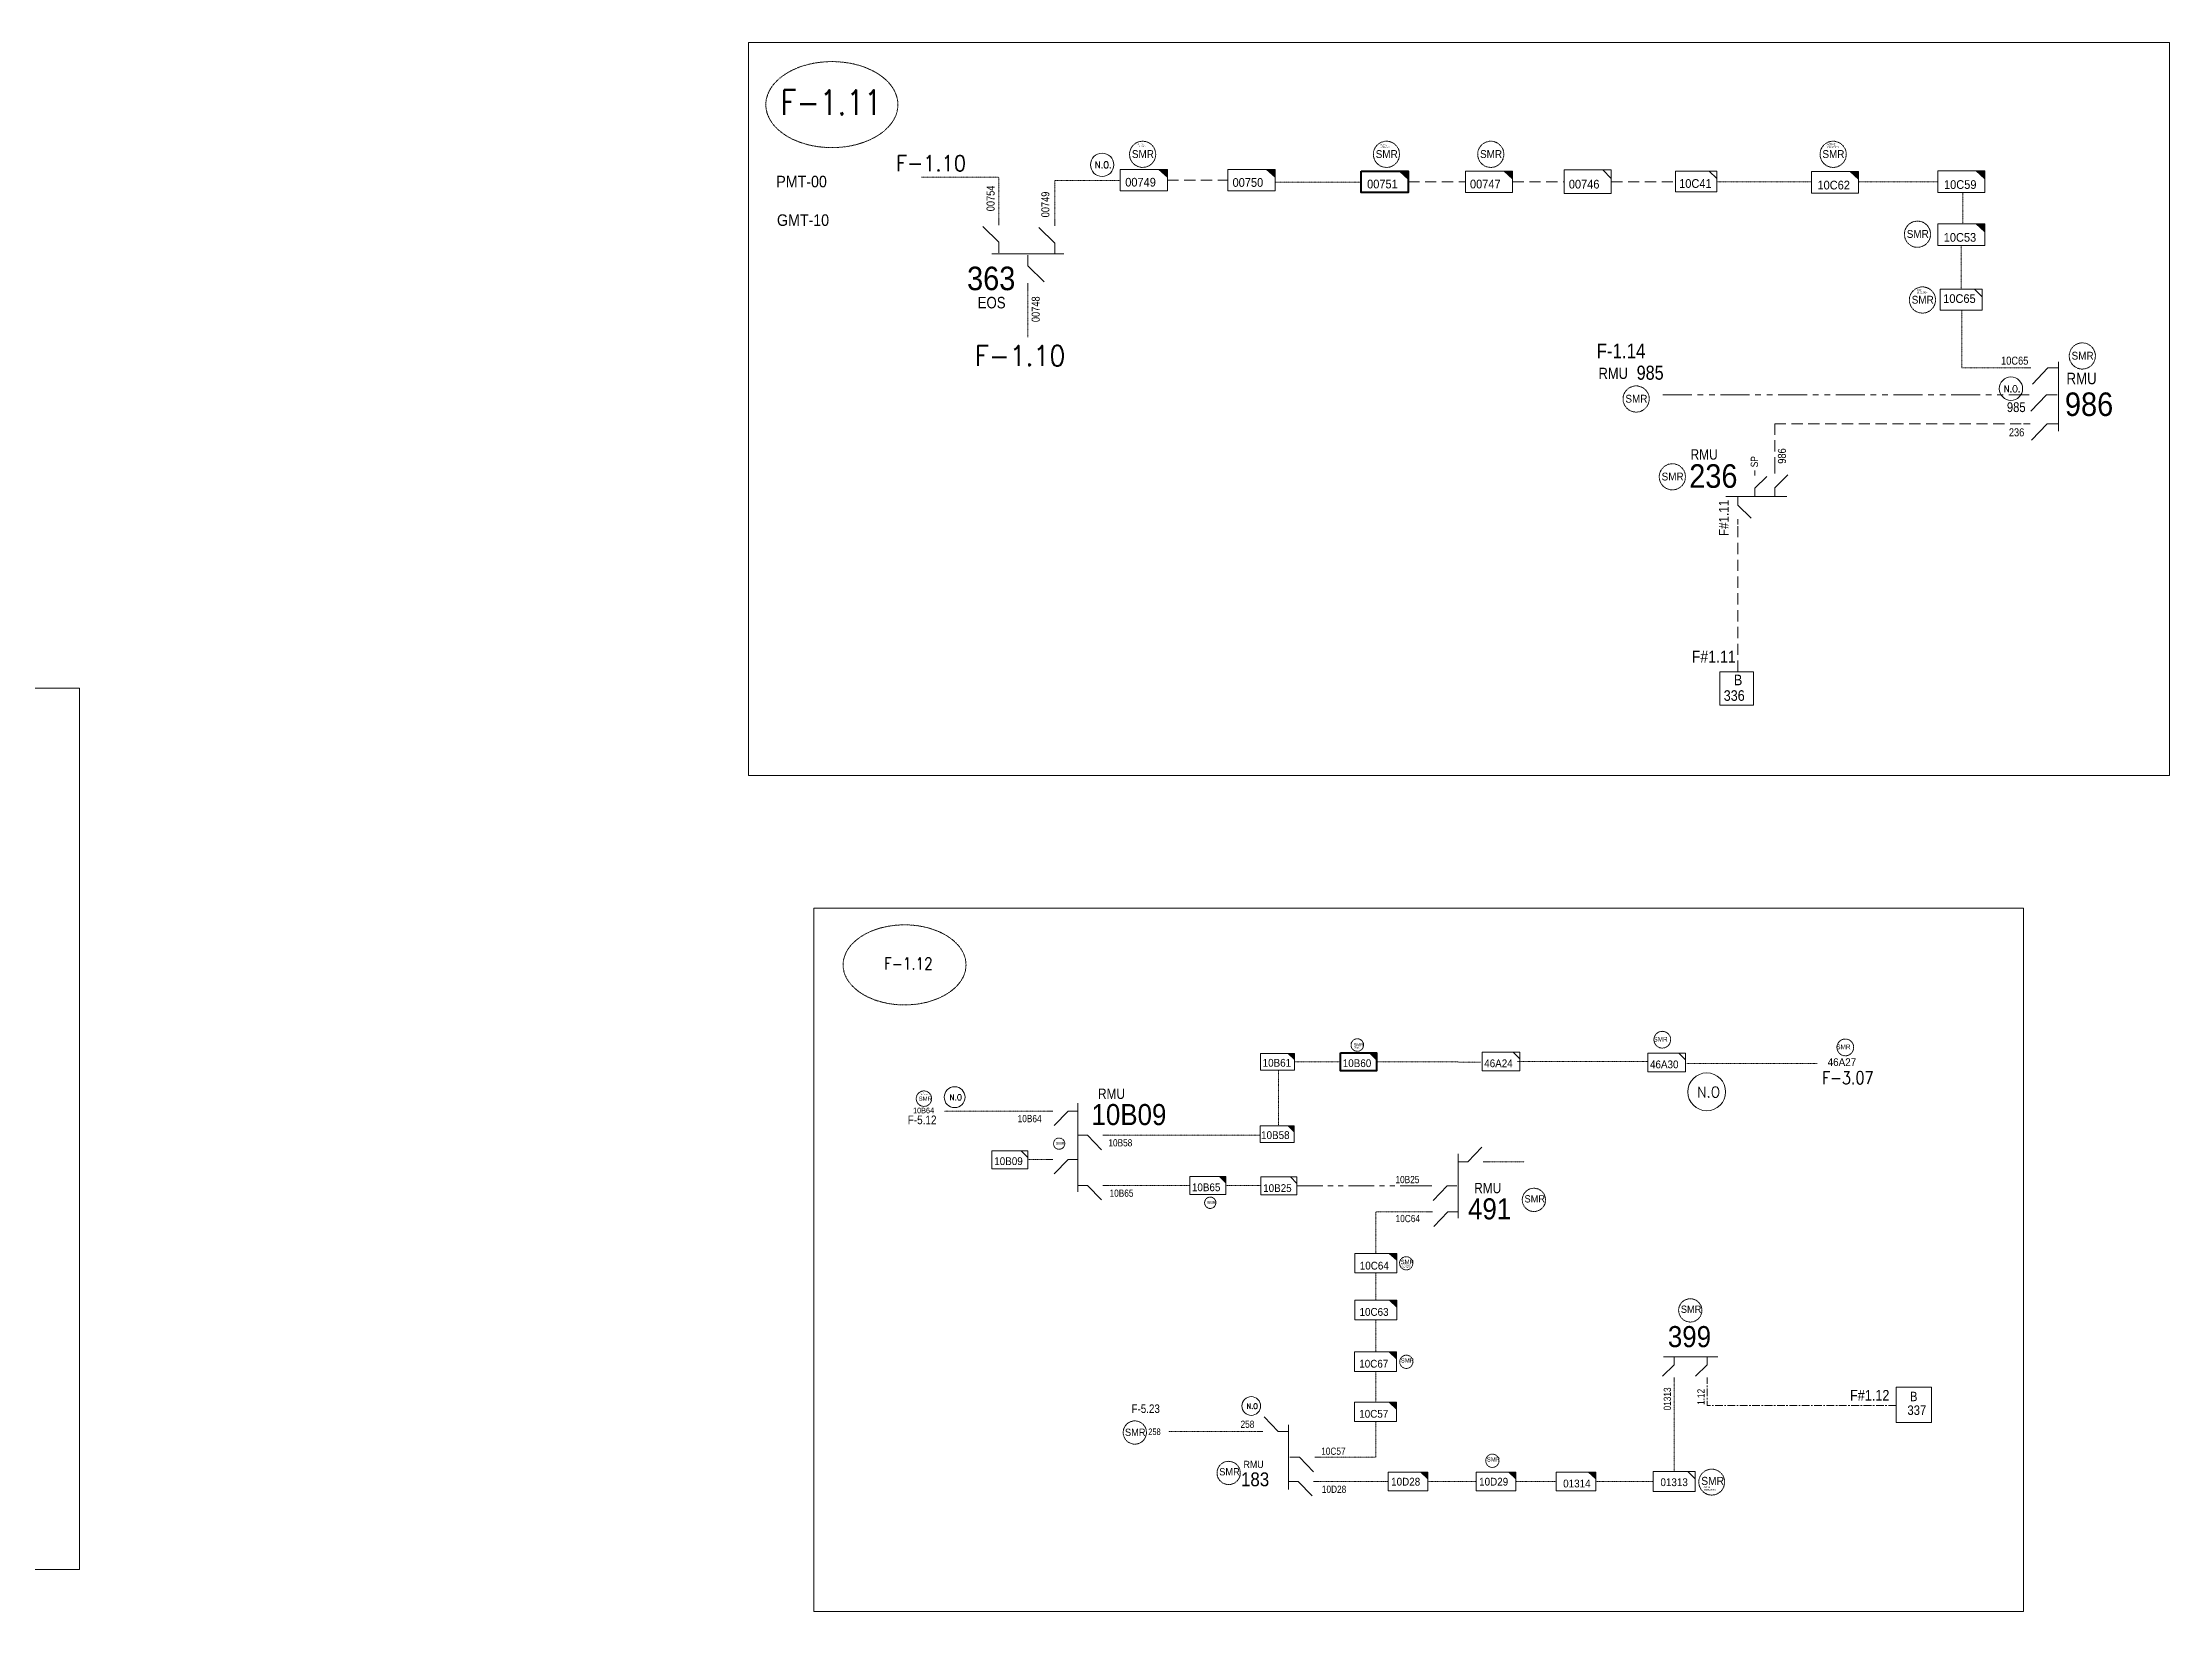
# Model space of a CAD drawing. Header units: metres. Extents: x 65984 to 144644, y -19036 to 23726.
# Drawn here: x 114646 to 116273, y 8049 to 9249 of the extents above; entities that cross this region are included whole.
import ezdxf
from ezdxf.enums import TextEntityAlignment as Align

# ---------------------------------------------------------------- set-up
doc = ezdxf.new("R2010")
doc.units = ezdxf.units.M
doc.header["$MEASUREMENT"] = 0
for name, pattern in [('( Center )', [2, 1.25, -0.25, 0.25, -0.25]), ('( Phantom )', [2.5, 1.25, -0.25, 0.25, -0.25, 0.25, -0.25]), ('DGN Style 3', [0.013877, 0, -0.013877]), ('HIDDEN2', [2381.25, 1587.5, -793.75])]:
    doc.linetypes.add(name, pattern=pattern)
doc.layers.get('0').update_dxf_attribs({"color": 95, "lineweight": 40})
for name, color, linetype, lineweight in [('d_eos', 111, 'Continuous', 40), ('d_eos no', 121, 'Continuous', 40), ('d_switch', 95, 'Continuous', 40), ('d_tf no', 6, 'Continuous', 40), ('d_ug cable', 95, 'Continuous', 40), ('d_ug main line', 95, 'Continuous', 40), ('FDR  1  05', 172, 'Continuous', 40), ('FDR  2  02', 36, 'Continuous', 40), ('fedr no', 95, 'Continuous', 40), ('GRID STATION 01', 7, 'Continuous', 40), ('Level 37', 7, 'Continuous', 0), ('O H MAIN FEEDER', 4, 'Continuous', 100), ('SW N O', 114, 'Continuous', 30)]:
    doc.layers.add(name, color=color, linetype=linetype, lineweight=lineweight)
doc.styles.add('NASKHF', font='naskhf.shx', dxfattribs={"height": 8})
doc.styles.add('Style-Arial', font='arial.ttf')
doc.styles.add('Style-ENGINEERING', font='ENGINEERING.shx')
doc.styles.add('Style-msdefault', font='msdefault.shx')
doc.styles.add('Style-STANDARD', font='STANDARD.shx')

# ---------------------------------------------------------------- blocks, each defined once
blk = doc.blocks.new('TF_8')
at = {"color": 0, "linetype": 'ByBlock', "lineweight": -2}
blk.add_line((6.3, 4.95), (9.9, 1.35), dxfattribs=at)
blk.add_3dface([(-10.1, 4.95), (9.9, 4.95), (9.9, -5.05), (-10.1, -5.05)], dxfattribs=at)
blk = doc.blocks.new('exist.us-1000kva')
at = {"color": 0, "linetype": 'ByBlock', "lineweight": -2, "flags": 128}
blk.add_lwpolyline([(40, 12.9), (32.8, 20), (40, 20)], close=True, dxfattribs=at)
at = {"color": 0, "linetype": 'ByBlock', "lineweight": -2, "extrusion": (0, 0, -1)}
blk.add_solid([(-40, 12.9), (-32.8, 20), (-40, 20)], dxfattribs=at)
at = {"color": 0, "linetype": 'ByBlock', "lineweight": -2, "xscale": 2, "yscale": 2}
blk.add_blockref('TF_8', (20.2, 10.1), dxfattribs=at)
blk = doc.blocks.new('*U893')
at = {"layer": 'SW N O', "color": 3, "lineweight": 13}
blk.add_circle((0, 0), 16.8, dxfattribs=at)
at = {"layer": 'SW N O', "color": 3, "lineweight": 13, "style": 'Style-STANDARD'}
blk.add_text('N.O.', height=9.6, dxfattribs=at).set_placement((1.7, -0.2), align=Align.MIDDLE_CENTER)
blk = doc.blocks.new('*U3948')
at = {"layer": 'SW N O', "color": 3, "lineweight": 13, "ltscale": 0.426762}
blk.add_circle((0, 0), 16.8, dxfattribs=at)
at = {"layer": 'SW N O', "color": 3, "lineweight": 13, "style": 'Style-STANDARD'}
blk.add_text('N.O', height=9.6, dxfattribs=at).set_placement((1.7, -0.2), align=Align.MIDDLE_CENTER)
blk = doc.blocks.new('*U3975')
at = {"layer": 'SW N O', "color": 3, "lineweight": 13, "ltscale": 0.426762}
blk.add_circle((0, 0), 16.8, dxfattribs=at)
at = {"layer": 'SW N O', "color": 3, "lineweight": 13, "style": 'Style-STANDARD'}
blk.add_text('N.O', height=9.6, dxfattribs=at).set_placement((1.7, -0.2), align=Align.MIDDLE_CENTER)
blk = doc.blocks.new('*U4207')
at = {"layer": 'SW N O', "color": 3, "lineweight": 13, "ltscale": 0.426762}
blk.add_circle((0, 0), 16.8, dxfattribs=at)
at = {"layer": 'SW N O', "color": 3, "lineweight": 13, "style": 'Style-STANDARD'}
blk.add_text('N.O', height=9.6, dxfattribs=at).set_placement((1.7, -0.2), align=Align.MIDDLE_CENTER)

msp = doc.modelspace()

# ---------------------------------------------------------------- linework, layer by layer
at = {"layer": 'd_eos', "color": 7, "linetype": 'Continuous', "lineweight": 13, "ltscale": 1.126034}
for p, q in [((115377.4, 9109.3), (115377.4, 9114.3)), ((115420.3, 9108.7), (115420.3, 9113.7)), ((115377.4, 9096.2), (115365.1, 9108.2)), ((115377.4, 9088), (115377.4, 9096.2)), ((115420.3, 9095.5), (115407.9, 9107.5)), ((115420.3, 9087.3), (115420.3, 9095.5)), ((115372, 9087.3), (115427.1, 9087.3)), ((115399.6, 9086.2), (115399.6, 9078)), ((115399.6, 9078), (115412, 9066)), ((115399.6, 9064.8), (115399.6, 9059.8))]:
    msp.add_line(p, q, dxfattribs=at)
at = {"layer": 'd_eos', "color": 2, "linetype": 'Continuous', "lineweight": 13, "ltscale": 1.126034}
for p, q in [((116166.8, 9000.1), (116161.8, 9000.1)), ((116179.9, 9000.1), (116168, 8987.7)), ((116188.1, 9000.1), (116179.9, 9000.1)), ((116188.1, 8951.8), (116188.1, 9004.6)), ((116165.6, 8979.4), (116160.6, 8979.4)), ((116178.7, 8979.4), (116166.8, 8967.1)), ((116187, 8979.4), (116178.7, 8979.4)), ((116166.2, 8957.2), (116161.2, 8957.2)), ((116179.3, 8957.2), (116167.3, 8944.9)), ((116187.5, 8957.2), (116179.3, 8957.2))]:
    msp.add_line(p, q, dxfattribs=at)
at = {"layer": 'd_eos', "color": 2, "linetype": 'Continuous', "lineweight": 13, "ltscale": 0.890449}
for p, q in [((115955.7, 8917.8), (115955.7, 8921.5)), ((115955.7, 8908.2), (115964.8, 8917)), ((115955.7, 8902.1), (115955.7, 8908.2))]:
    msp.add_line(p, q, dxfattribs=at)
at = {"layer": 'd_eos', "color": 2, "linetype": 'Continuous', "lineweight": 13, "ltscale": 0.989388}
for p, q in [((115970.9, 8919.3), (115970.9, 8923.3)), ((115970.9, 8908.5), (115981, 8918.3)), ((115933.5, 8901.8), (115980.1, 8901.8)), ((115942.7, 8901.8), (115942.7, 8895.1)), ((115970.9, 8901.8), (115970.9, 8908.5)), ((115942.7, 8895.1), (115952.8, 8885.3)), ((115942.7, 8884.4), (115942.7, 8880.3))]:
    msp.add_line(p, q, dxfattribs=at)
at = {"layer": 'd_eos', "color": 2, "linetype": 'Continuous', "lineweight": 13, "ltscale": 1.007494}
for p, q in [((115418.8, 8431.8), (115414.3, 8431.8)), ((115430.5, 8431.8), (115419.8, 8420.8)), ((115437.9, 8431.8), (115430.5, 8431.8)), ((115437.9, 8370.1), (115437.9, 8437.9)), ((115437.9, 8413.3), (115445.2, 8413.3)), ((115445.2, 8413.3), (115455.9, 8402.2)), ((115457, 8413.3), (115461.4, 8413.3)), ((115728.8, 8349.9), (115728.8, 8399.1)), ((115736.2, 8393), (115746.9, 8404.1)), ((115418.8, 8394.8), (115414.3, 8394.8)), ((115430.5, 8394.8), (115419.8, 8383.7)), ((115437.9, 8394.8), (115430.5, 8394.8)), ((115728.8, 8393), (115736.2, 8393)), ((115747.9, 8393), (115752.4, 8393)), ((115437.9, 8375), (115445.2, 8375)), ((115445.2, 8375), (115455.9, 8363.9)), ((115457, 8375), (115461.4, 8375)), ((115708.7, 8374.6), (115704.2, 8374.6)), ((115720.4, 8374.6), (115709.7, 8363.5)), ((115727.7, 8374.6), (115720.4, 8374.6)), ((115709.1, 8354.7), (115704.7, 8354.7)), ((115720.9, 8354.7), (115710.2, 8343.6)), ((115728.2, 8354.7), (115720.9, 8354.7)), ((115579.3, 8186.9), (115574.8, 8186.9)), ((115591, 8186.9), (115580.3, 8198)), ((115598.4, 8186.9), (115591, 8186.9)), ((115598.9, 8191.8), (115598.9, 8142.5)), ((115600, 8167.1), (115607.4, 8167.1)), ((115607.4, 8167.1), (115618.1, 8156)), ((115619.1, 8167.1), (115623.6, 8167.1)), ((115598.9, 8148.6), (115606.3, 8148.6)), ((115606.3, 8148.6), (115617, 8137.6)), ((115618, 8148.6), (115622.5, 8148.6))]:
    msp.add_line(p, q, dxfattribs=at)
at = {"layer": 'd_eos', "color": 2, "linetype": 'Continuous', "lineweight": 13, "ltscale": 0.885233}
for p, q in [((115894, 8237.8), (115885, 8229)), ((115927.5, 8243.8), (115885.8, 8243.8)), ((115894, 8243.8), (115894, 8237.8)), ((115919.2, 8237.8), (115910.2, 8229)), ((115919.2, 8243.8), (115919.2, 8237.8)), ((115894, 8228.2), (115894, 8224.5)), ((115919.2, 8228.2), (115919.2, 8224.5))]:
    msp.add_line(p, q, dxfattribs=at)
at = {"layer": 'd_ug cable', "color": 98, "linetype": 'HIDDEN2', "lineweight": 13, "ltscale": 0.0054}
for p, q in [((115506.3, 9143.7), (115552.7, 9143.7)), ((115690.6, 9142.4), (115734.4, 9142.4)), ((115770.4, 9142.4), (115809.9, 9142.4))]:
    msp.add_line(p, q, dxfattribs=at)
at = {"layer": 'd_ug cable', "color": 98, "linetype": 'DGN Style 3', "lineweight": 13}
msp.add_line((116113.6, 9060.2), (116113.6, 9093.6), dxfattribs=at)
at = {"layer": 'd_ug cable', "color": 17, "linetype": 'DGN Style 3', "lineweight": 13}
for p, q in [((115638.8, 8469.5), (115603.5, 8469.5)), ((115873.9, 8469.7), (115774.1, 8469.7)), ((116003.5, 8468.1), (115903.7, 8468.1)), ((115551.1, 8375), (115577.9, 8375)), ((115894, 8224.5), (115894, 8156.2)), ((115622.5, 8148.6), (115675.3, 8148.6)), ((115705.6, 8148.5), (115742.6, 8148.5)), ((115772.9, 8148.5), (115803.7, 8148.5)), ((115834, 8148.5), (115877.9, 8148.5))]:
    msp.add_line(p, q, dxfattribs=at)
at = {"layer": 'd_ug cable', "color": 2, "linetype": 'DGN Style 3', "lineweight": 13}
msp.add_line((115752.4, 8393), (115779.4, 8393), dxfattribs=at)
at = {"layer": 'd_ug cable', "color": 6, "linetype": 'DGN Style 3', "lineweight": 13, "flags": 128}
for points in [[(115377.4, 9113), (115377.4, 9145.8), (115318.2, 9145.8)], [(115420.3, 9112.4), (115420.3, 9143.5), (115470.4, 9143.5)]]:
    msp.add_lwpolyline(points, dxfattribs=at)
at = {"layer": 'd_ug cable', "color": 98, "linetype": 'DGN Style 3', "lineweight": 13, "flags": 128}
for points in [[(115588.7, 9142.1), (115654.8, 9142.1)], [(115926.5, 9142.4), (115999.1, 9142.4)], [(116035, 9142.4), (116095.6, 9142.4)], [(116114.7, 9110.1), (116114.7, 9134.1)], [(116161.8, 9000.1), (116114.1, 9000.1), (116114.1, 9044.1)]]:
    msp.add_lwpolyline(points, dxfattribs=at)
at = {"layer": 'd_ug cable', "color": 98, "linetype": 'HIDDEN2', "lineweight": 13, "ltscale": 0.0054}
for points in [[(115845.9, 9142.4), (115894.9, 9142.4)], [(115970.9, 8923.3), (115970.9, 8957.2), (116161.3, 8957.2)], [(115942.7, 8767.7), (115942.7, 8880.3)]]:
    msp.add_lwpolyline(points, dxfattribs=at)
at = {"layer": 'd_ug cable', "color": 17, "linetype": 'DGN Style 3', "lineweight": 13, "flags": 128}
for points in [[(115399.6, 9023.5), (115399.6, 9059.8)], [(115591.3, 8420.8), (115591.3, 8462.7)], [(115745.8, 8469.2), (115708.2, 8469.5), (115666.2, 8469.5)], [(115461.4, 8413.3), (115577.4, 8413.3)], [(115461.4, 8375), (115523.6, 8375)], [(115704.7, 8354.7), (115665.8, 8354.7), (115665.8, 8322.8)], [(115665.8, 8308.3), (115665.8, 8287.1)], [(115665.8, 8271.9), (115665.8, 8247.7)], [(115665.8, 8232.8), (115665.8, 8209.7)], [(115665.8, 8194.5), (115665.8, 8167.1), (115623.6, 8167.1)]]:
    msp.add_lwpolyline(points, dxfattribs=at)
at = {"layer": 'd_ug cable', "color": 112, "linetype": 'DGN Style 3', "lineweight": 13, "flags": 128}
msp.add_lwpolyline([(115414.3, 8431.8), (115335.7, 8431.8)], dxfattribs=at)
at = {"layer": 'd_ug cable', "color": 2, "linetype": 'DGN Style 3', "lineweight": 13, "flags": 128}
msp.add_lwpolyline([(115399.5, 8394.8), (115414.3, 8394.8)], dxfattribs=at)
at = {"layer": 'd_ug cable', "color": 95, "linetype": 'DGN Style 3', "lineweight": 13, "flags": 128}
msp.add_lwpolyline([(115574.5, 8186.9), (115507.1, 8186.9)], dxfattribs=at)
at = {"layer": 'd_ug cable', "color": 1, "linetype": 'DGN Style 3', "lineweight": 0}
for centre in [(115487.4, 9163.4), (115673.9, 9163.4), (115753.7, 9163.4), (116015.6, 9163.4), (116080.1, 9102.3), (116083.9, 9052), (116206.2, 9009.2), (115864.9, 8976.3), (115892.6, 8916.8)]:
    msp.add_circle(centre, 10, dxfattribs=at)
at = {"layer": 'd_ug cable', "color": 2, "linetype": 'DGN Style 3', "lineweight": 13}
for centre, radius in [((115884.9, 8486.4), 6.4), ((115651.6, 8482.3), 4.8), ((116024.9, 8480.5), 6.4), ((115423.5, 8406.9), 4.32), ((115539.1, 8361.7), 4.32), ((115786.7, 8363.9), 8.89), ((115689, 8315.4), 5.07), ((115906.3, 8279.4), 8.89), ((115689.1, 8240.1), 5.07), ((115481.4, 8186), 8.89), ((115754.9, 8164.4), 5.07), ((115553.2, 8155.1), 8.89), ((115922.7, 8148.1), 9.88)]:
    msp.add_circle(centre, radius, dxfattribs=at)
at = {"layer": 'd_ug cable', "color": 1, "linetype": 'DGN Style 3', "lineweight": 13}
msp.add_circle((115320.1, 8441.3), 5.91, dxfattribs=at)
at = {"layer": 'd_ug main line', "color": 41, "linetype": '( Phantom )', "lineweight": 13, "ltscale": 17.64, "flags": 128}
msp.add_lwpolyline([(115885.4, 8979.4), (115885.4, 8979.4), (116160.6, 8979.4)], dxfattribs=at)
at = {"layer": 'd_ug main line', "color": 17, "linetype": '( Phantom )', "lineweight": 13, "ltscale": 15.782998, "flags": 128}
msp.add_lwpolyline([(115605.4, 8374.6), (115704.2, 8374.6)], dxfattribs=at)
at = {"layer": 'd_ug main line', "color": 17, "linetype": '( Center )', "lineweight": 13, "ltscale": 4.734899, "flags": 128}
msp.add_lwpolyline([(116063.8, 8206.8), (115919.2, 8206.8), (115919.2, 8224.5)], dxfattribs=at)
at = {"layer": 'fedr no', "color": 82, "linetype": 'DGN Style 3', "lineweight": 13, "true_color": 0x1dc70e}
for centre, major_axis in [((115249.7, 9201.4), (50.5, 0)), ((115305.3, 8543.6), (47, 0))]:
    msp.add_ellipse(centre, major_axis=major_axis, ratio=0.651175, dxfattribs=at)
at = {"layer": 'GRID STATION 01', "color": 98, "lineweight": 13, "ltscale": 0.379284, "flags": 128}
msp.add_lwpolyline([(115954.6, 8742.2), (115929, 8742.2), (115929, 8767.7), (115954.6, 8767.7)], close=True, dxfattribs=at)
at = {"layer": 'GRID STATION 01', "color": 17, "lineweight": 13, "ltscale": 0.379284, "flags": 128}
msp.add_lwpolyline([(116063.8, 8220.8), (116063.8, 8193.6), (116090.9, 8193.6), (116090.9, 8220.8)], close=True, dxfattribs=at)
at = {"layer": 'O H MAIN FEEDER', "color": 140, "linetype": 'Continuous', "lineweight": 13, "flags": 128}
for points in [[(115185.8, 9248.9), (116272.9, 9248.9), (116272.9, 8688.5), (115185.8, 8688.5)], [(113698, 8755.3), (114674.1, 8755.3), (114674.1, 8081.4), (113698, 8081.4)], [(115236, 8586.9), (116161.1, 8586.9), (116161.1, 8049.2), (115236, 8049.2)]]:
    msp.add_lwpolyline(points, close=True, dxfattribs=at)

# ---------------------------------------------------------------- block references
at = {"layer": 'd_tf no', "color": 2, "linetype": 'Continuous', "lineweight": 40, "xscale": 0.9, "yscale": 0.81, "zscale": 0.7681720799818282}
msp.add_blockref('exist.us-1000kva', (115654.6, 9134.3), dxfattribs=at)
at = {"layer": 'd_tf no', "color": 2, "linetype": 'Continuous', "lineweight": 40, "xscale": 0.6849235432021006, "yscale": 0.6849235432021006, "zscale": 0.647083918121878, "rotation": 359.9999999999999}
msp.add_blockref('exist.us-1000kva', (115638.8, 8462.6), dxfattribs=at)
at = {"layer": 'd_ug cable', "color": 2, "linetype": 'Continuous', "lineweight": 0, "xscale": 0.8052550000000004, "yscale": 0.7408346000000005, "zscale": 0.6873048980730748, "rotation": 359.9999999999999}
msp.add_blockref('exist.us-1000kva', (115649.6, 8308.2), dxfattribs=at)
at = {"layer": 'FDR  1  05', "color": 2, "linetype": 'Continuous', "lineweight": 13}
for name, p, xscale, yscale, zscale in [('exist.us-1000kva', (115470.3, 9135.6), 0.9, 0.81, 0.7681720799818282), ('exist.us-1000kva', (115734.4, 9134.3), 0.9, 0.81, 0.7681720799818282), ('TF_8', (115894.2, 8148.6), 1.610510000000001, 1.5299845, 0.6873048980730748)]:
    msp.add_blockref(name, p, dxfattribs=dict(at, xscale=xscale, yscale=yscale, zscale=zscale))
at = {"layer": 'FDR  1  05', "color": 98, "linetype": 'Continuous', "lineweight": 13, "zscale": 0.7681720799818282}
for name, p, xscale, yscale in [('exist.us-1000kva', (115552.7, 9135.6), 0.9, 0.81), ('TF_8', (115828, 9142.5), 1.8, 1.8)]:
    msp.add_blockref(name, p, dxfattribs=dict(at, xscale=xscale, yscale=yscale))
at = {"layer": 'FDR  1  05', "color": 98, "linetype": 'Continuous', "lineweight": 13, "zscale": 0.7681720799818282, "rotation": 359.9999999999999}
for name, p, xscale, yscale in [('TF_8', (115910.9, 9142.7), 1.580933020704353, 1.580933020704353), ('exist.us-1000kva', (116095.6, 9134.1), 0.9, 0.8280000000000001)]:
    msp.add_blockref(name, p, dxfattribs=dict(at, xscale=xscale, yscale=yscale))
at = {"layer": 'FDR  1  05', "color": 2, "linetype": 'Continuous', "lineweight": 13, "rotation": 359.9999999999999}
for name, p, xscale, yscale, zscale in [('exist.us-1000kva', (115999, 9133.8), 0.9, 0.8280000000000001, 0.7681720799818282), ('exist.us-1000kva', (116095.6, 9093.6), 0.9, 0.8280000000000001, 0.7681720799818282), ('TF_8', (116113.7, 9052.3), 1.609818583326602, 1.609818583326602, 0.7681720799818282), ('TF_8', (115888.5, 8469), 1.442382419093623, 1.442382419093623, 0.6873048980730748), ('TF_8', (115385.9, 8394.5), 1.37460979614615, 1.37460979614615, 0.6873048980730748), ('exist.us-1000kva', (115523.6, 8368.1), 0.6873048980730748, 0.6873048980730748, 0.6873048980730748), ('exist.us-1000kva', (115649.5, 8232.8), 0.8052550000000004, 0.7408346000000005, 0.6873048980730748), ('exist.us-1000kva', (115742.6, 8141.3), 0.7569397000000003, 0.7247295000000004, 0.6873048980730748)]:
    msp.add_blockref(name, p, dxfattribs=dict(at, xscale=xscale, yscale=yscale, zscale=zscale))
at = {"layer": 'FDR  1  05', "color": 17, "linetype": 'Continuous', "lineweight": 13, "rotation": 359.9999999999999}
for name, p, xscale, yscale, zscale in [('TF_8', (115761.7, 8469.8), 1.442382419093623, 1.442382419093623, 0.6873048980730748), ('exist.us-1000kva', (115577.6, 8463), 0.647083918121878, 0.647083918121878, 0.647083918121878), ('exist.us-1000kva', (115577.4, 8407.7), 0.647083918121878, 0.647083918121878, 0.647083918121878), ('TF_8', (115591.8, 8374.6), 1.37460979614615, 1.37460979614615, 0.6873048980730748), ('exist.us-1000kva', (115649.7, 8272.3), 0.8052550000000004, 0.7408346000000005, 0.6873048980730748), ('exist.us-1000kva', (115649.5, 8194.5), 0.8052550000000004, 0.7408346000000005, 0.6873048980730748), ('exist.us-1000kva', (115675.3, 8141.3), 0.7569397000000003, 0.7247295000000004, 0.6873048980730748), ('exist.us-1000kva', (115803.7, 8141.3), 0.7569397000000003, 0.7247295000000004, 0.6873048980730748)]:
    msp.add_blockref(name, p, dxfattribs=dict(at, xscale=xscale, yscale=yscale, zscale=zscale))
at = {"layer": 'FDR  2  02', "color": 2, "linetype": 'Continuous', "lineweight": 13, "xscale": 1.37460979614615, "yscale": 1.37460979614615, "zscale": 0.6873048980730748, "rotation": 359.9999999999999}
msp.add_blockref('TF_8', (115385.9, 8394.5), dxfattribs=at)
at = {"layer": 'SW N O', "color": 3, "lineweight": 13}
for name, p, xscale, yscale, zscale in [('*U893', (115456.4, 9155.4), 0.5311250343759859, 0.5311250343759859, 0.5311250343759859), ('*U893', (116151.6, 8984.2), 0.5311250343759859, 0.5311250343759859, 0.5311250343759859), ('*U4207', (115918.9, 8446.5), 0.86207800753542, 0.86207800753542, 0.86207800753542), ('*U3948', (115343.6, 8442.4), 0.4752123217293718, 0.4752123217293718, 0.4752123217293718), ('*U3975', (115570.5, 8206.3), 0.4276910895564346, 0.4276910895564346, 0.4276910895564346)]:
    msp.add_blockref(name, p, dxfattribs=dict(at, xscale=xscale, yscale=yscale, zscale=zscale))

# ---------------------------------------------------------------- texts
at = {"layer": 'd_eos no', "color": 7, "linetype": 'Continuous', "lineweight": 13, "style": 'Style-Arial', "width": 0.88}
for s, height, p in [('PMT-00', 8.84, (115207.2, 9147)), ('GMT-10', 8.84, (115207.7, 9117.5)), ('363', 18, (115353.1, 9077.5))]:
    msp.add_text(s, height=height, dxfattribs=at).set_placement(p, align=Align.TOP_LEFT)
at = {"layer": 'd_eos no', "color": 2, "linetype": 'Continuous', "lineweight": 13, "style": 'Style-Arial', "width": 0.88}
for s, height, p in [('986', 18, (116192.9, 8981.3)), ('236', 18, (115905.5, 8926.4)), ('10B09', 16.11, (115448.3, 8437.2)), ('491', 16.11, (115736.3, 8365.1))]:
    msp.add_text(s, height=height, dxfattribs=at).set_placement(p, align=Align.TOP_LEFT)
msp.add_text('399', height=16.11, dxfattribs=at).set_placement((115922.2, 8251.3), align=Align.RIGHT)
at = {"layer": 'd_eos no', "color": 2, "linetype": 'Continuous', "lineweight": 13, "ltscale": 1.380582, "style": 'Style-Arial', "width": 0.88}
msp.add_text('183', height=10.55, dxfattribs=at).set_placement((115562.6, 8155.5), align=Align.TOP_LEFT)
at = {"layer": 'd_eos no', "color": 2, "linetype": 'Continuous', "lineweight": 13, "ltscale": 0.878637, "style": 'Style-Arial', "width": 0.88}
msp.add_text('RMU', height=5.49, dxfattribs=at).set_placement((115564.6, 8164.4), align=Align.TOP_LEFT)
at = {"layer": 'd_switch', "color": 7, "linetype": 'Continuous', "lineweight": 13, "style": 'Style-ENGINEERING', "width": 0.857143}
msp.add_text('00754', height=6.17, rotation=90.0004, dxfattribs=at).set_placement((115368, 9139.5), align=Align.TOP_RIGHT)
for s, height, p in [('00749', 6.17, (115409.9, 9115.2)), ('00748', 6.17, (115402.5, 9035.1)), ('01313', 5.52, (115886, 8202.9)), ('1.12', 5.52, (115911.7, 8207.1))]:
    msp.add_text(s, height=height, rotation=90, dxfattribs=at).set_placement(p, align=Align.TOP_LEFT)
at = {"layer": 'd_switch', "color": 55, "linetype": 'Continuous', "lineweight": 30, "width": 0.857143}
for s, height, style, p in [('F-1.14', 11.25, 'Style-ENGINEERING', (115834.7, 9018.7)), ('F-5.12', 6.65, 'Style-msdefault', (115307.7, 8428.4)), ('F-5.23', 6.55, 'Style-msdefault', (115478.9, 8207.5))]:
    msp.add_text(s, height=height, dxfattribs=dict(at, style=style)).set_placement(p, align=Align.TOP_LEFT)
at = {"layer": 'd_switch', "color": 2, "linetype": 'Continuous', "lineweight": 13, "style": 'Style-ENGINEERING', "width": 0.857143}
for s, height, p in [('985', 10.79, (115865.3, 9001.8)), ('10B58', 5.52, (115461.2, 8410.3)), ('258', 4.97, (115491.7, 8189.1))]:
    msp.add_text(s, height=height, dxfattribs=at).set_placement(p, align=Align.TOP_LEFT)
at = {"layer": 'd_switch', "color": 7, "linetype": 'Continuous', "lineweight": 13, "style": 'Style-ENGINEERING', "width": 0.857143}
for s, p in [('10C65', (116164.9, 9008.7)), ('236', (116161.8, 8953.9))]:
    msp.add_text(s, height=6.17, dxfattribs=at).set_placement(p, align=Align.TOP_RIGHT)
at = {"layer": 'd_switch', "color": 7, "linetype": 'Continuous', "lineweight": 13, "ltscale": 0.796392, "style": 'Style-ENGINEERING', "width": 0.857143}
msp.add_text('985', height=7.49, dxfattribs=at).set_placement((116148.5, 8973.8), align=Align.TOP_LEFT)
at = {"layer": 'd_switch', "color": 7, "linetype": 'Continuous', "lineweight": 13, "ltscale": 0.9, "style": 'Style-ENGINEERING', "width": 0.857143}
msp.add_text('SP', height=5.56, rotation=90.0075, dxfattribs=at).set_placement((115958.1, 8932.6), align=Align.RIGHT)
at = {"layer": 'd_switch', "color": 7, "linetype": 'Continuous', "lineweight": 13, "style": 'Style-ENGINEERING', "width": 0.857143}
msp.add_text('986', height=6.17, rotation=90.0075, dxfattribs=at).set_placement((115979.5, 8938.6), align=Align.RIGHT)
for s, p in [('10B64', (115391.8, 8428.8)), ('10B25', (115680.8, 8382.2)), ('10B65', (115462.1, 8371.8)), ('10C64', (115680.9, 8352.4)), ('258', (115562.3, 8195.1)), ('10C57', (115624, 8174.5)), ('10D28', (115624.5, 8145.4))]:
    msp.add_text(s, height=5.52, dxfattribs=at).set_placement(p, align=Align.TOP_LEFT)
at = {"layer": 'd_tf no', "color": 2, "linetype": 'Continuous', "lineweight": 13, "style": 'Style-msdefault', "width": 0.945946}
for s, height, p in [('SMR', 5.99, (115479.2, 9166.6)), ('SMR', 5.99, (115665.7, 9166.6)), ('SMR', 5.99, (115745.5, 9166.6)), ('SMR', 5.99, (116007.4, 9166.6)), ('00747', 6.66, (115737.8, 9144)), ('SMR', 5.99, (116071.9, 9105.5)), ('10C53', 6.66, (116100.2, 9103.2)), ('SMR', 5.99, (116075.7, 9055.2)), ('SMR', 5.99, (116198, 9012.4)), ('SMR', 5.99, (115856.7, 8979.5)), ('SMR', 5.99, (115884.4, 8920)), ('46A30', 5.96, (115875.5, 8470.5)), ('46A27', 5.96, (116011.4, 8472.2)), ('10B64', 4.26, (115311.8, 8434.4)), ('10B09', 5.96, (115373.9, 8396.5)), ('10B65', 5.96, (115525.1, 8376.5)), ('10C67', 5.96, (115653.1, 8241.6)), ('10D29', 5.96, (115744.8, 8151.4))]:
    msp.add_text(s, height=height, dxfattribs=at).set_placement(p, align=Align.TOP_LEFT)
at = {"layer": 'd_tf no', "color": 111, "linetype": 'Continuous', "lineweight": 13, "style": 'Style-msdefault', "width": 0.945946}
msp.add_text('00749', height=6.66, dxfattribs=at).set_placement((115474.1, 9145.4), align=Align.TOP_LEFT)
at = {"layer": 'd_tf no', "color": 98, "linetype": 'Continuous', "lineweight": 13, "style": 'Style-msdefault', "width": 0.945946}
for s, p in [('00750', (115556.2, 9145.2)), ('00746', (115813.4, 9143.9)), ('10C41', (115897.8, 9144.4)), ('10C59', (116100.4, 9143.6))]:
    msp.add_text(s, height=6.66, dxfattribs=at).set_placement(p, align=Align.TOP_LEFT)
at = {"layer": 'd_tf no', "color": 121, "linetype": 'Continuous', "lineweight": 40, "style": 'Style-msdefault', "width": 0.945946}
for s, height, p in [('00751', 6.66, (115659.1, 9144)), ('10B60', 5.96, (115640.5, 8471.4))]:
    msp.add_text(s, height=height, dxfattribs=at).set_placement(p, align=Align.TOP_LEFT)
at = {"layer": 'd_tf no', "color": 121, "linetype": 'Continuous', "lineweight": 13, "style": 'Style-msdefault', "width": 0.945946}
for s, height, p in [('10C62', 6.66, (116003.6, 9143.2)), ('10C65', 6.66, (116099.8, 9056.4)), ('01313', 5.96, (115883.5, 8151))]:
    msp.add_text(s, height=height, dxfattribs=at).set_placement(p, align=Align.TOP_LEFT)
at = {"layer": 'd_tf no', "color": 1, "linetype": 'Continuous', "lineweight": 40, "style": 'Style-msdefault', "width": 0.945946}
for height, p in [(2.43, (115648.7, 8483.7)), (2.18, (115420.9, 8408.2)), (2.18, (115536.5, 8363)), (3.28, (115684.8, 8318.1)), (3.28, (115684.9, 8242.8)), (3.28, (115750.7, 8167.1))]:
    msp.add_text('SMR', height=height, dxfattribs=at).set_placement(p, align=Align.TOP_LEFT)
at = {"layer": 'd_tf no', "color": 17, "linetype": 'Continuous', "lineweight": 13, "style": 'Style-msdefault', "width": 0.945946}
for s, p in [('10B61', (115579.2, 8471.7)), ('46A24', (115748.7, 8471.3)), ('10B58', (115578, 8416.4)), ('10B25', (115579.6, 8375.9)), ('10C63', (115653.3, 8281.2)), ('10C57', (115653.1, 8203.3)), ('10D28', (115677.5, 8151.4)), ('01314', (115809.1, 8150))]:
    msp.add_text(s, height=5.96, dxfattribs=at).set_placement(p, align=Align.TOP_LEFT)
at = {"layer": 'd_tf no', "color": 1, "linetype": 'Continuous', "lineweight": 13, "style": 'Style-msdefault', "width": 0.947368}
for height, p in [(5.58, (115779.5, 8367.5)), (5.58, (115899.1, 8283.1)), (5.58, (115473.9, 8189)), (5.58, (115546, 8158.8)), (6.2, (115914.7, 8152.1))]:
    msp.add_text('SMR', height=height, dxfattribs=at).set_placement(p, align=Align.TOP_LEFT)
at = {"layer": 'd_tf no', "color": 121, "linetype": 'Continuous', "lineweight": 40, "attachment_point": 1, "style": 'NASKHF'}
for s, insert, char_height in [('\\Fmsdefault;\\H1x;\\W0.945946;ACTIVE\\P19/12/2023', (115483.5, 9171.6), 0.921), ('\\Fmsdefault;\\H1x;\\W0.945946;ACTIVE\\P19/12/2023', (115669.3, 9171.3), 1.015), ('\\Fmsdefault;\\H1x;\\W0.945946;Active\\P18.02.2024', (116079.6, 9060.3), 1.177), ('\\Fmsdefault;\\H1x;\\W0.945946;19.09.2023', (115684.8, 8314.3), 1.093), ('\\Fmsdefault;\\H1x;\\W0.945946;Active\\P10/09/2023', (115916.6, 8145), 1.307)]:
    msp.add_mtext(s, dxfattribs=dict(at, insert=insert, char_height=char_height))
at = {"layer": 'd_tf no', "color": 121, "linetype": 'Continuous', "lineweight": 13, "attachment_point": 1, "style": 'NASKHF'}
for s, insert, char_height in [('\\Fmsdefault;\\H1x;\\W0.945946;ACTIVE\\P19/10/2023', (116010.7, 9171.7), 1.334), ('\\Fmsdefault;\\H1x;\\W0.945946;ACTIVE\\P30/11/2023', (115317.6, 8446), 0.744)]:
    msp.add_mtext(s, dxfattribs=dict(at, insert=insert, char_height=char_height))
at = {"layer": 'd_tf no', "color": 121, "linetype": 'Continuous', "lineweight": 40, "insert": (115649.6, 8480.7), "char_height": 0.575, "width": 7.301, "attachment_point": 1, "style": 'NASKHF'}
msp.add_mtext('\\Fmsdefault;\\H1x;\\W0.945946;ACTIVE\\P19/12/2023', dxfattribs=at)
at = {"layer": 'd_tf no', "color": 2, "lineweight": 13, "insert": (115316.1, 8442.9), "char_height": 3.236, "attachment_point": 1, "style": 'NASKHF'}
msp.add_mtext('\\Fmsdefault;\\H1x;\\W0.925;SMR\\P', dxfattribs=at)
at = {"layer": 'd_tf no', "color": 7, "linetype": 'Continuous', "lineweight": 40, "true_color": 0xffffff, "insert": (115685.8, 8312.6), "char_height": 0.542, "width": 30.153, "attachment_point": 1, "style": 'NASKHF'}
msp.add_mtext('\\fCalibri|b0|i0|c178178|p39;ACTIVE 02.10.2023\\P', dxfattribs=at)
at = {"layer": 'd_ug cable', "color": 121, "linetype": 'Continuous', "lineweight": 0, "style": 'Style-msdefault', "width": 0.945946}
msp.add_text('10C64', height=5.96, dxfattribs=at).set_placement((115653.5, 8316.6), align=Align.TOP_LEFT)
at = {"layer": 'fedr no', "color": 6, "linetype": 'Continuous', "lineweight": 13, "style": 'Style-STANDARD', "width": 0.909091}
for s, height, p in [('F-1.11', 19.17, (115249.2, 9203.1)), ('F-1.12', 9.19, (115308.2, 8544.6))]:
    msp.add_text(s, height=height, dxfattribs=at).set_placement(p, align=Align.MIDDLE_CENTER)
at = {"layer": 'fedr no', "color": 55, "linetype": 'Continuous', "lineweight": 13, "style": 'Style-STANDARD', "width": 0.909091}
msp.add_text('F-3.07', height=9.73, dxfattribs=at).set_placement((116026.8, 8457.3), align=Align.MIDDLE_CENTER)
at = {"layer": 'fedr no', "color": 55, "linetype": 'Continuous', "lineweight": 40, "attachment_point": 5, "style": 'Style-STANDARD'}
for insert, char_height in [((115325.6, 9156.6), 12.03), ((115393.6, 9009.4), 15.6)]:
    msp.add_mtext('F-1.10', dxfattribs=dict(at, insert=insert, char_height=char_height))
at = {"layer": 'GRID STATION 01', "color": 7, "linetype": 'Continuous', "lineweight": 13, "style": 'Style-msdefault', "width": 0.9}
msp.add_text('F#1.11', height=7.4, rotation=90, dxfattribs=at).set_placement((115928.2, 8871.5), align=Align.TOP_LEFT)
msp.add_text('F#1.11', height=9, dxfattribs=at).set_placement((115907.4, 8783.8), align=Align.TOP_LEFT)
at = {"layer": 'GRID STATION 01', "color": 98, "linetype": 'Continuous', "lineweight": 13, "style": 'Style-msdefault', "width": 0.888889}
for s, p in [('336', (115931.9, 8753.6)), ('B', (115939.7, 8765.5))]:
    msp.add_text(s, height=8.1, dxfattribs=at).set_placement(p, align=Align.TOP_LEFT)
at = {"layer": 'GRID STATION 01', "color": 7, "linetype": 'Continuous', "lineweight": 13, "style": 'Style-msdefault', "width": 0.9}
msp.add_text('F#1.12', height=8.05, dxfattribs=at).set_placement((116028.5, 8210.5))
at = {"layer": 'GRID STATION 01', "color": 17, "linetype": 'Continuous', "lineweight": 13, "style": 'Style-msdefault', "width": 0.888889}
for s, p in [('B', (116080.1, 8217.2)), ('337', (116086.8, 8206.7))]:
    msp.add_text(s, height=7.25, dxfattribs=at).set_placement(p, align=Align.TOP_RIGHT)
at = {"layer": 'Level 37', "color": 7, "linetype": 'Continuous', "lineweight": 13, "style": 'Style-msdefault', "width": 0.86}
msp.add_text('EOS', height=8.82, rotation=0.0004, dxfattribs=at).set_placement((115382.6, 9054.4), align=Align.TOP_RIGHT)
at = {"layer": 'Level 37', "color": 2, "linetype": 'Continuous', "lineweight": 100, "style": 'Style-msdefault', "width": 0.86}
msp.add_text('RMU', height=8.57, rotation=0.0004, dxfattribs=at).set_placement((115858.6, 9000.2), align=Align.TOP_RIGHT)
at = {"layer": 'Level 37', "color": 2, "linetype": 'Continuous', "lineweight": 13, "style": 'Style-msdefault', "width": 0.86}
for height, p in [(8.82, (116217.2, 8996.4)), (7.89, (115473.9, 8449)), (7.89, (115761.7, 8376.9))]:
    msp.add_text('RMU', height=height, rotation=0.0004, dxfattribs=at).set_placement(p, align=Align.TOP_RIGHT)
at = {"layer": 'Level 37', "color": 2, "linetype": 'Continuous', "lineweight": 13, "ltscale": 0.9, "style": 'Style-msdefault', "width": 0.86}
msp.add_text('RMU', height=7.94, rotation=0.0004, dxfattribs=at).set_placement((115927.3, 8937.9), align=Align.TOP_RIGHT)
at = {"layer": 'Level 37', "color": 1, "linetype": 'Continuous', "lineweight": 13, "ltscale": 0.9, "style": 'Style-msdefault', "width": 0.86}
for p in [(115889, 8488.5), (116028.9, 8482.7)]:
    msp.add_text('SMR', height=3.57, rotation=0.0004, dxfattribs=at).set_placement(p, align=Align.TOP_RIGHT)

doc.saveas('drawing.dxf')
